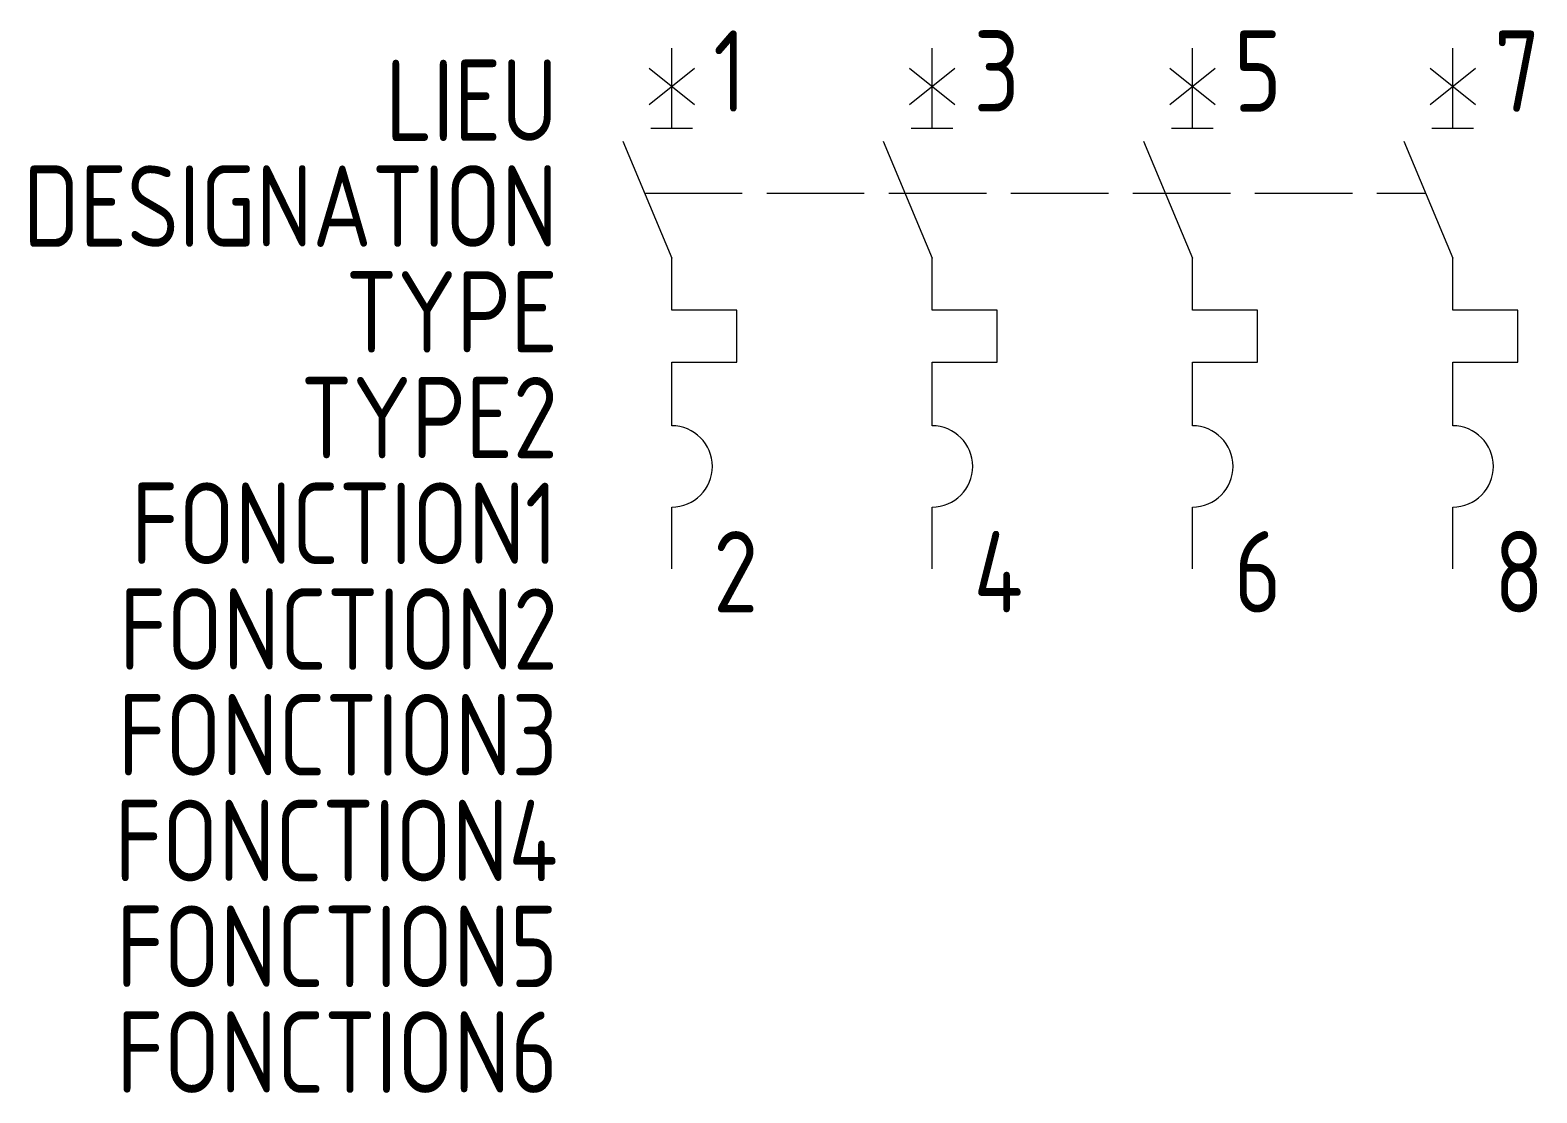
# Model space of a CAD drawing. Extents: x -1604.4 to -1558, y -911.7 to -879.
import ezdxf
from ezdxf.enums import TextEntityAlignment as Align

# ---------------------------------------------------------------- set-up
doc = ezdxf.new("R2010")
doc.units = 0
doc.linetypes.add('ACAD_ISO02W100', pattern=[15, 12, -3])
for name, color, linetype in [('SYMB_FIL', 3, 'CONTINUOUS'), ('SYMB_LIAISON', 1, 'ACAD_ISO02W100'), ('SYMB_TXT_CONTACT', 2, 'CONTINUOUS'), ('SYMB_TXT_NOM', 3, 'CONTINUOUS')]:
    doc.layers.add(name, color=color, linetype=linetype)
doc.styles.add('NET2_5', font='isocp.shx', dxfattribs={"width": 0.9, "height": 2.5})

msp = doc.modelspace()

# ---------------------------------------------------------------- linework, layer by layer
at = {"layer": 'SYMB_FIL'}
for p, q in [((-1584.634, -882.043), (-1584.634, -879.593)), ((-1576.634, -882.043), (-1576.634, -879.593)), ((-1568.634, -882.043), (-1568.634, -879.593)), ((-1560.634, -882.043), (-1560.634, -879.593)), ((-1585.329, -880.207), (-1583.939, -881.319)), ((-1585.329, -881.319), (-1583.939, -880.207)), ((-1577.329, -881.319), (-1575.939, -880.207)), ((-1577.329, -880.207), (-1575.939, -881.319)), ((-1569.329, -881.319), (-1567.939, -880.207)), ((-1569.329, -880.207), (-1567.939, -881.319)), ((-1561.329, -881.319), (-1559.939, -880.207)), ((-1561.329, -880.207), (-1559.939, -881.319)), ((-1585.274, -882.043), (-1583.994, -882.043)), ((-1577.274, -882.043), (-1575.994, -882.043)), ((-1569.274, -882.043), (-1567.994, -882.043)), ((-1561.274, -882.043), (-1559.994, -882.043)), ((-1586.134, -882.443), (-1584.634, -886.043)), ((-1578.134, -882.443), (-1576.634, -886.043)), ((-1570.134, -882.443), (-1568.634, -886.043)), ((-1562.134, -882.443), (-1560.634, -886.043)), ((-1584.634, -887.643), (-1584.634, -886.043)), ((-1576.634, -887.643), (-1576.634, -886.043)), ((-1568.634, -887.643), (-1568.634, -886.043)), ((-1560.634, -887.643), (-1560.634, -886.043)), ((-1582.634, -887.643), (-1584.634, -887.643)), ((-1582.634, -889.243), (-1582.634, -887.643)), ((-1574.634, -887.643), (-1576.634, -887.643)), ((-1574.634, -889.243), (-1574.634, -887.643)), ((-1566.634, -887.643), (-1568.634, -887.643)), ((-1566.634, -889.243), (-1566.634, -887.643)), ((-1558.634, -887.643), (-1560.634, -887.643)), ((-1558.634, -889.243), (-1558.634, -887.643)), ((-1584.634, -891.193), (-1584.634, -889.243)), ((-1584.634, -889.243), (-1582.634, -889.243)), ((-1576.634, -891.193), (-1576.634, -889.243)), ((-1576.634, -889.243), (-1574.634, -889.243)), ((-1568.634, -891.193), (-1568.634, -889.243)), ((-1568.634, -889.243), (-1566.634, -889.243)), ((-1560.634, -891.193), (-1560.634, -889.243)), ((-1560.634, -889.243), (-1558.634, -889.243)), ((-1584.634, -895.593), (-1584.634, -893.693)), ((-1576.634, -895.593), (-1576.634, -893.693)), ((-1568.634, -895.593), (-1568.634, -893.693)), ((-1560.634, -895.593), (-1560.634, -893.693))]:
    msp.add_line(p, q, dxfattribs=at)
for centre in [(-1584.634, -892.443), (-1576.634, -892.443), (-1568.634, -892.443), (-1560.634, -892.443)]:
    msp.add_arc(centre, 1.25, 270, 90, dxfattribs=at)
at = {"layer": 'SYMB_LIAISON', "ltscale": 0.25}
msp.add_line((-1585.467, -884.043), (-1561.467, -884.043), dxfattribs=at)

# ---------------------------------------------------------------- texts
at = {"layer": 'SYMB_TXT_CONTACT', "style": 'NET2_5', "width": 0.9, "flags": 8}
for tag, p, s in [('1', (-1583.359, -881.543), '1'), ('3', (-1575.359, -881.543), '3'), ('5', (-1567.359, -881.543), '5'), ('7', (-1559.359, -881.543), '7'), ('2', (-1583.359, -896.93), '2'), ('4', (-1575.359, -896.93), '4'), ('6', (-1567.359, -896.93), '6'), ('8', (-1559.359, -896.93), '8')]:
    msp.add_attdef(tag, p, s, height=2.5, dxfattribs=at)
at = {"layer": 'SYMB_TXT_NOM', "style": 'NET2_5', "width": 0.9, "flags": 8}
for tag, text, p in [('LIEU', '', (-1588.134, -882.443)), ('DESIGNATION', 'Q?', (-1588.134, -885.693)), ('TYPE', '-', (-1588.134, -888.943)), ('TYPE2', '-', (-1588.134, -892.193)), ('FONCTION1', '', (-1588.134, -895.443)), ('FONCTION2', '', (-1588.134, -898.693)), ('FONCTION3', '', (-1588.134, -901.943)), ('FONCTION4', '', (-1588.134, -905.193)), ('FONCTION5', '', (-1588.134, -908.443)), ('FONCTION6', '', (-1588.134, -911.693))]:
    msp.add_attdef(tag, text=text, height=2.5, dxfattribs=at).set_placement(p, align=Align.RIGHT)

doc.saveas('drawing.dxf')
